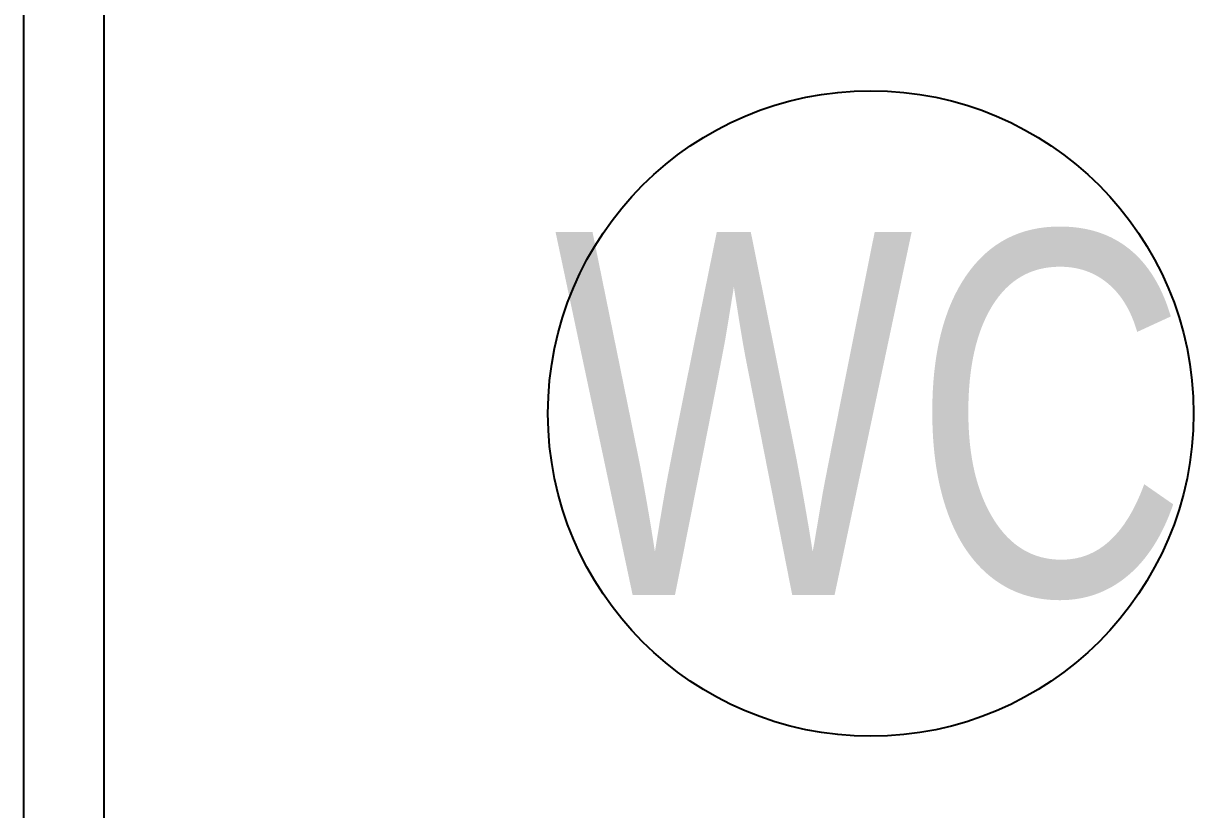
# Model space of a CAD drawing. Header units: millimetres. Extents: x 2377 to 264466, y -28213 to 61616.
# Drawn here: x 55493 to 56218, y 8165 to 8652 of the extents above; entities that cross this region are included whole.
import ezdxf
from ezdxf.enums import TextEntityAlignment as Align

# ---------------------------------------------------------------- set-up
doc = ezdxf.new("R2010")
doc.units = ezdxf.units.MM
doc.layers.get('0').update_dxf_attribs({"color": 8})
doc.layers.add('Walls', color=8, linetype='Continuous', lineweight=25)
doc.layers.add('ZTI_T_ZARPR', color=4, linetype='Continuous')
doc.styles.add('HRUBE', font='arial.ttf', dxfattribs={"width": 0.75})

# ---------------------------------------------------------------- blocks, each defined once
blk = doc.blocks.new('2NP podklad')
at = {"layer": 'Walls', "color": 252}
for p, q in [((55492.69, 8959.68), (55492.69, 7459.68)), ((55542.69, 7459.68), (55542.69, 8959.68))]:
    blk.add_line(p, q, dxfattribs=at)

msp = doc.modelspace()

# ---------------------------------------------------------------- block references
at = {"color": 0}
msp.add_blockref('2NP podklad', (0, 0), dxfattribs=at)

# ---------------------------------------------------------------- next in the draw order: linework, layer by layer
at = {"layer": 'ZTI_T_ZARPR', "color": 4, "linetype": 'Continuous'}
msp.add_circle((56017.69, 8410), 200, dxfattribs=at)

# ---------------------------------------------------------------- next in the draw order: texts
at = {"layer": 'ZTI_T_ZARPR', "color": 4, "linetype": 'Continuous', "style": 'HRUBE', "width": 0.75}
msp.add_text('WC', height=225, dxfattribs=at).set_placement((56017.69, 8410), align=Align.MIDDLE_CENTER)

doc.saveas('drawing.dxf')
